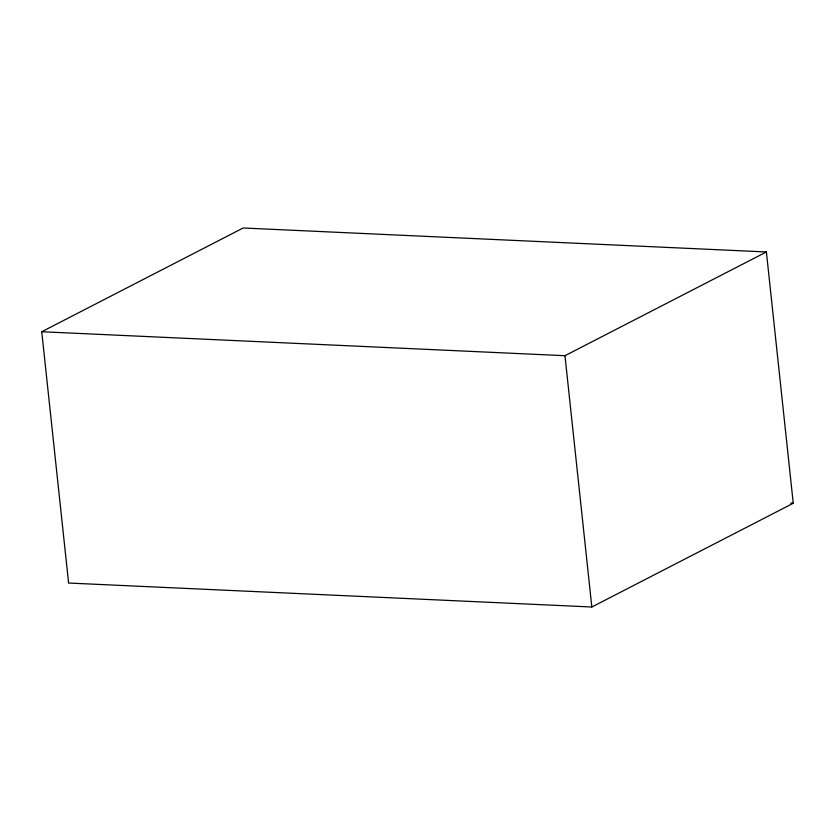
<?xml version="1.0" encoding="UTF-8"?>
<svg xmlns="http://www.w3.org/2000/svg" width="835" height="835" viewBox="0 0 835 835"><rect width="100%" height="100%" fill="white"/><g stroke="black" fill="none" stroke-linecap="round" stroke-linejoin="round"><path stroke-width="1.25" d="M41.75 331.735L243.173 227.997L766.394 251.961L793.25 503.265L591.827 607.003L68.606 583.039L41.75 331.735L564.971 355.7L766.394 251.961M790.651 503.14L793.25 503.265M564.971 355.7L591.827 607.003"/></g></svg>
